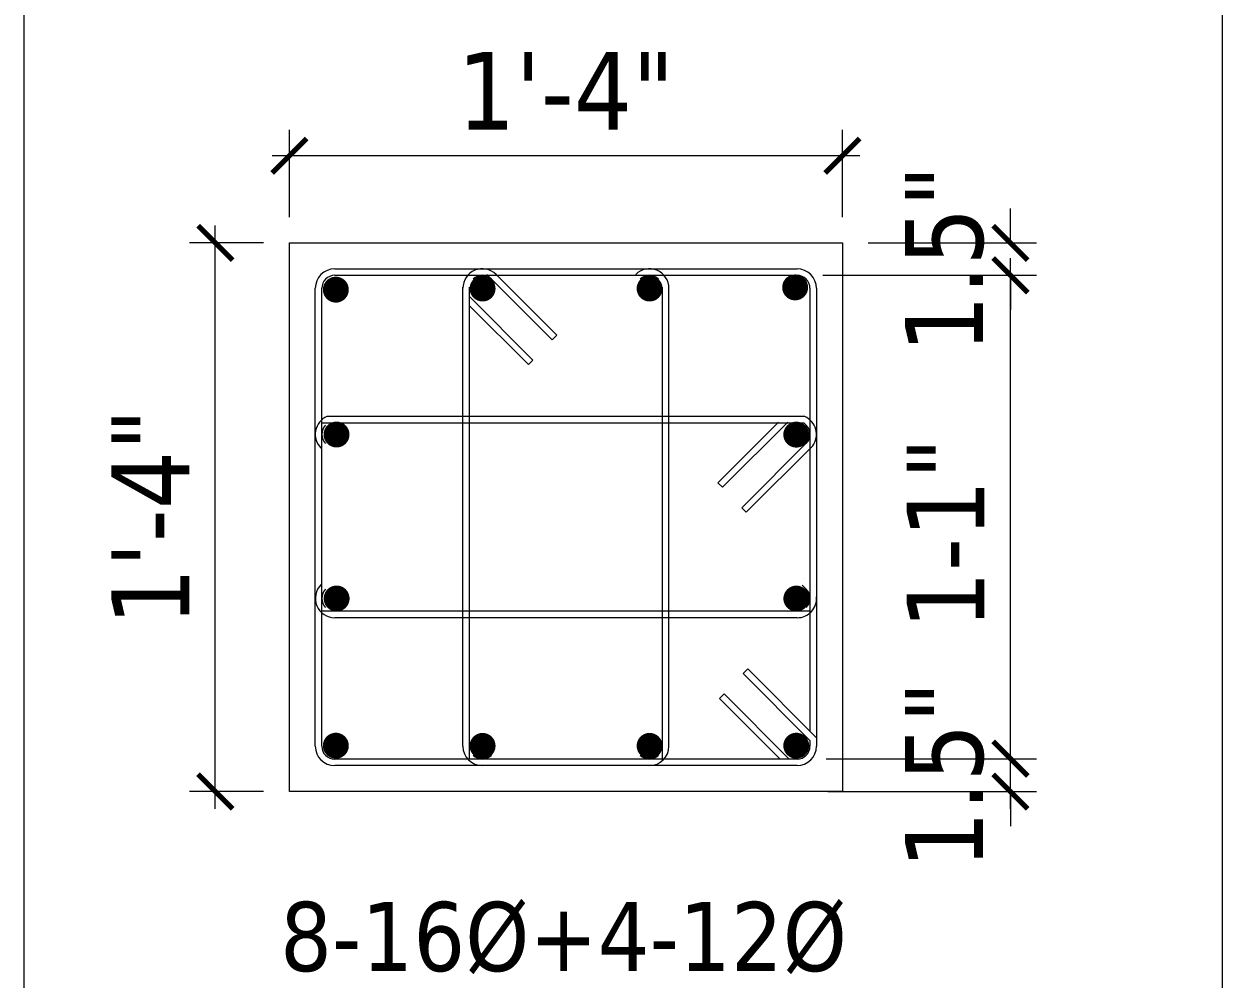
# Model space of a CAD drawing. Header units: inches. Extents: x 130993 to 274375, y -5108 to 103559.
# Drawn here: x 135138.2 to 135276.9, y 50605 to 50715.5 of the extents above; entities that cross this region are included whole.
import ezdxf

# ---------------------------------------------------------------- set-up
doc = ezdxf.new("R2010")
doc.units = ezdxf.units.IN
doc.header["$MEASUREMENT"] = 0
doc.header["$PDMODE"] = 2
doc.header["$PDSIZE"] = -3
for name, color, linetype, lineweight in [('DIMENSION', 142, 'Continuous', 20), ('HATCH', 9, 'Continuous', 9), ('TEXT', 181, 'Continuous', 13)]:
    doc.layers.add(name, color=color, linetype=linetype, lineweight=lineweight)
doc.layers.add('FRAME', color=7, linetype='Continuous')
doc.styles.add('TAHOMA', font='tahoma.ttf', dxfattribs={"height": 9})
doc.dimstyles.new('1-2', dxfattribs={"dimscale": 0, "dimtxt": 8, "dimasz": 4, "dimexe": 3, "dimexo": 3, "dimgap": 3, "dimtad": 1, "dimdec": 0, "dimlfac": 0.25, "dimzin": 3, "dimdsep": 46, "dimlunit": 4, "dimtxsty": 'TAHOMA', "dimblk1": 'ARCHTICK', "dimblk2": 'ARCHTICK', "dimsah": 1, "dimcen": 0, "dimdle": 2, "dimclrd": 6, "dimclre": 6, "dimclrt": 7, "dimadec": 0, "dimazin": 0, "dimtfac": 0.333333, "dimtdec": 0, "dimtix": 1, "dimtofl": 0, "dimtmove": 0, "dimatfit": 2, "dimfxl": 1, "dimtolj": 1, "dimtzin": 0, "dimlwd": -1, "dimlwe": -1, "dimarcsym": 0})

# ---------------------------------------------------------------- blocks, each defined once
blk = doc.blocks.new('_ArchTick')
at = {"color": 0, "linetype": 'ByBlock', "const_width": 0.15}
blk.add_lwpolyline([(-0.5, -0.5), (0.5, 0.5)], dxfattribs=at)
blk = doc.blocks.new('*D1302')
at = {"layer": 'Defpoints', "color": 0, "ltscale": 10}
for p in [(135228.06, 50630.46), (135228.25, 50626.66), (135252.37, 50626.66)]:
    blk.add_point(p, dxfattribs=at)
at = {"layer": 'DIMENSION', "color": 6, "ltscale": 10}
for p, q in [((135252.37, 50630.46), (135252.37, 50634.46)), ((135231.06, 50630.46), (135255.37, 50630.46)), ((135231.25, 50626.66), (135255.37, 50626.66)), ((135252.37, 50626.66), (135252.37, 50622.66))]:
    blk.add_line(p, q, dxfattribs=at)
at = {"layer": 'DIMENSION', "color": 6, "ltscale": 10, "xscale": 4, "yscale": 4, "zscale": 4}
for p, rotation in [((135252.37, 50630.46), 270), ((135252.37, 50626.66), 90)]:
    blk.add_blockref('_ArchTick', p, dxfattribs=dict(at, rotation=rotation))
at = {"layer": 'DIMENSION', "color": 7, "ltscale": 10, "insert": (135244.76, 50628.56), "char_height": 9, "attachment_point": 5, "rotation": 90, "style": 'TAHOMA'}
blk.add_mtext('\\A1;1.5"', dxfattribs=at)
blk = doc.blocks.new('*D1303')
at = {"layer": 'Defpoints', "color": 0, "ltscale": 10}
for p in [(135232.92, 50690.16), (135252.37, 50690.16), (135227.67, 50686.41)]:
    blk.add_point(p, dxfattribs=at)
at = {"layer": 'DIMENSION', "color": 6, "ltscale": 10}
for p, q in [((135252.37, 50690.16), (135252.37, 50694.16)), ((135235.92, 50690.16), (135255.37, 50690.16)), ((135230.67, 50686.41), (135255.37, 50686.41)), ((135252.37, 50686.41), (135252.37, 50682.41))]:
    blk.add_line(p, q, dxfattribs=at)
at = {"layer": 'DIMENSION', "color": 6, "ltscale": 10, "xscale": 4, "yscale": 4, "zscale": 4}
for p, rotation in [((135252.37, 50690.16), 270), ((135252.37, 50686.41), 90)]:
    blk.add_blockref('_ArchTick', p, dxfattribs=dict(at, rotation=rotation))
at = {"layer": 'DIMENSION', "color": 7, "ltscale": 10, "insert": (135244.76, 50688.29), "char_height": 9, "attachment_point": 5, "rotation": 90, "style": 'TAHOMA'}
blk.add_mtext('\\A1;1.5"', dxfattribs=at)
blk = doc.blocks.new('*D1304')
at = {"layer": 'Defpoints', "color": 0, "ltscale": 10}
for p in [(135227.67, 50686.41), (135252.37, 50686.41), (135228.25, 50626.66)]:
    blk.add_point(p, dxfattribs=at)
at = {"layer": 'DIMENSION', "color": 6, "ltscale": 10}
for p, q in [((135252.37, 50624.66), (135252.37, 50688.41)), ((135230.67, 50686.41), (135255.37, 50686.41)), ((135231.25, 50626.66), (135255.37, 50626.66))]:
    blk.add_line(p, q, dxfattribs=at)
at = {"layer": 'DIMENSION', "color": 6, "ltscale": 10, "xscale": 4, "yscale": 4, "zscale": 4}
for p, rotation in [((135252.37, 50686.41), 90), ((135252.37, 50626.66), 270)]:
    blk.add_blockref('_ArchTick', p, dxfattribs=dict(at, rotation=rotation))
at = {"layer": 'DIMENSION', "color": 7, "ltscale": 10, "insert": (135244.85, 50656.54), "char_height": 9, "attachment_point": 5, "rotation": 90, "style": 'TAHOMA'}
blk.add_mtext('\\A1;1-1"', dxfattribs=at)
blk = doc.blocks.new('*D1305')
at = {"layer": 'Defpoints', "color": 0, "ltscale": 10}
for p in [(135160.35, 50690.16), (135168.92, 50690.16), (135168.92, 50626.66)]:
    blk.add_point(p, dxfattribs=at)
at = {"layer": 'DIMENSION', "color": 6, "ltscale": 10}
for p, q in [((135160.35, 50624.66), (135160.35, 50692.16)), ((135165.92, 50690.16), (135157.35, 50690.16)), ((135165.92, 50626.66), (135157.35, 50626.66))]:
    blk.add_line(p, q, dxfattribs=at)
at = {"layer": 'DIMENSION', "color": 6, "ltscale": 10, "xscale": 4, "yscale": 4, "zscale": 4}
for p, rotation in [((135160.35, 50690.16), 90), ((135160.35, 50626.66), 270)]:
    blk.add_blockref('_ArchTick', p, dxfattribs=dict(at, rotation=rotation))
at = {"layer": 'DIMENSION', "color": 7, "ltscale": 10, "insert": (135152.83, 50658.41), "char_height": 9, "attachment_point": 5, "rotation": 90, "style": 'TAHOMA'}
blk.add_mtext('\\A1;1\'-4"', dxfattribs=at)
blk = doc.blocks.new('*D1306')
at = {"layer": 'Defpoints', "color": 0, "ltscale": 10}
for p in [(135168.92, 50700.26), (135168.92, 50690.16), (135232.92, 50690.16)]:
    blk.add_point(p, dxfattribs=at)
at = {"layer": 'DIMENSION', "color": 6, "ltscale": 10}
for p, q in [((135168.92, 50693.16), (135168.92, 50703.26)), ((135232.92, 50693.16), (135232.92, 50703.26)), ((135234.92, 50700.26), (135166.92, 50700.26))]:
    blk.add_line(p, q, dxfattribs=at)
at = {"layer": 'DIMENSION', "color": 6, "ltscale": 10, "xscale": 4, "yscale": 4, "zscale": 4, "rotation": 180}
blk.add_blockref('_ArchTick', (135168.92, 50700.26), dxfattribs=at)
at = {"layer": 'DIMENSION', "color": 6, "ltscale": 10, "xscale": 4, "yscale": 4, "zscale": 4}
blk.add_blockref('_ArchTick', (135232.92, 50700.26), dxfattribs=at)
at = {"layer": 'DIMENSION', "color": 7, "ltscale": 10, "insert": (135200.92, 50707.77), "char_height": 9, "attachment_point": 5, "style": 'TAHOMA'}
blk.add_mtext('\\A1;1\'-4"', dxfattribs=at)

msp = doc.modelspace()

# ---------------------------------------------------------------- linework, layer by layer
at = {"layer": 'DIMENSION', "lineweight": 15}
msp.add_lwpolyline([(135232.92, 50690.16), (135232.92, 50626.66), (135168.92, 50626.66), (135168.92, 50690.16)], close=True, dxfattribs=at)
at = {"layer": 'FRAME', "color": 5, "linetype": 'Continuous', "lineweight": 20}
for p, q in [((135138.21, 50898.12), (135138.21, 50215.08)), ((135276.85, 50898.13), (135276.85, 50215.08))]:
    msp.add_line(p, q, dxfattribs=at)
at = {"layer": 'HATCH', "lineweight": 5, "ltscale": 50}
for p, q in [((135174.17, 50687.16), (135227.67, 50687.16)), ((135174.17, 50686.41), (135227.67, 50686.41)), ((135199.33, 50678.96), (135191.79, 50686.5)), ((135199.86, 50679.49), (135192.85, 50686.5)), ((135171.92, 50631.91), (135171.92, 50684.91)), ((135172.67, 50631.91), (135172.67, 50684.91)), ((135189, 50631.91), (135189, 50685.05)), ((135189.75, 50630.41), (135189.75, 50685.05)), ((135197.11, 50676.6), (135189.75, 50683.95)), ((135212.09, 50630.24), (135212.09, 50685.05)), ((135212.84, 50631.91), (135212.84, 50684.91)), ((135229.17, 50684.91), (135229.17, 50633.64)), ((135229.92, 50684.91), (135229.92, 50631.91)), ((135196.58, 50676.07), (135189.75, 50682.89)), ((135199.86, 50679.49), (135199.33, 50678.96)), ((135197.11, 50676.6), (135196.58, 50676.07)), ((135228.57, 50670.06), (135173.27, 50670.06)), ((135228.56, 50670.28), (135228.57, 50670.28)), ((135228.48, 50669.31), (135172.67, 50669.31)), ((135218.52, 50662.4), (135225.53, 50669.42)), ((135219.05, 50661.87), (135226.59, 50669.42)), ((135228.48, 50669.31), (135228.73, 50669.06)), ((135221.27, 50659.51), (135229, 50667.24)), ((135221.8, 50658.98), (135229.48, 50666.66)), ((135218.52, 50662.4), (135219.05, 50661.87)), ((135221.27, 50659.51), (135221.8, 50658.98)), ((135228.57, 50651.3), (135228.58, 50651.3)), ((135228.27, 50650.55), (135228.74, 50650.08)), ((135229.17, 50647.52), (135172.67, 50647.52)), ((135227.68, 50646.77), (135174.18, 50646.77)), ((135221.44, 50640.32), (135221.97, 50640.85)), ((135221.44, 50640.32), (135229.17, 50632.58)), ((135221.97, 50640.85), (135229.92, 50632.89)), ((135218.69, 50637.42), (135219.22, 50637.95)), ((135218.69, 50637.42), (135225.7, 50630.41)), ((135219.22, 50637.95), (135226.76, 50630.41)), ((135229.17, 50632.58), (135229.17, 50631.91)), ((135227.67, 50630.41), (135174.17, 50630.41)), ((135227.67, 50629.66), (135174.17, 50629.66))]:
    msp.add_line(p, q, dxfattribs=at)
at = {"layer": 'HATCH', "lineweight": 5, "ltscale": 50, "const_width": 1.5}
for points in [[(135174.3, 50685.5, 1), (135174.3, 50684, 1)], [(135191.28, 50685.63, 1), (135191.28, 50684.13, 1)], [(135210.61, 50685.63, 1), (135210.61, 50684.13, 1)], [(135227.45, 50685.76, 1), (135227.45, 50684.26, 1)], [(135173.85, 50668.51, 1), (135174.91, 50667.45, 1)], [(135227.05, 50668.5, 1), (135228.11, 50667.44, 1)], [(135173.86, 50649.53, 1), (135174.92, 50648.47, 1)], [(135227.06, 50649.52, 1), (135228.12, 50648.46, 1)], [(135174.3, 50632.71, 1), (135174.3, 50631.21, 1)], [(135191.28, 50631.19, -1), (135191.28, 50632.69, -1)], [(135210.61, 50631.19, -1), (135210.61, 50632.69, -1)], [(135227.58, 50632.71, 1), (135227.58, 50631.21, 1)]]:
    msp.add_lwpolyline(points, format="xyb", close=True, dxfattribs=at)
at = {"layer": 'HATCH', "lineweight": 5, "ltscale": 50}
for centre, radius, start, end in [((135174.17, 50684.91), 2.25, 90, 180), ((135191.25, 50684.91), 2.25, 45, 180), ((135210.59, 50684.91), 2.25, 0, 135), ((135227.67, 50684.91), 2.25, 0, 90), ((135174.17, 50684.91), 1.5, 90, 180), ((135191.25, 50684.91), 1.5, 45, 135), ((135210.59, 50684.91), 1.5, 45, 135), ((135227.67, 50684.91), 1.5, 0, 90), ((135174.17, 50668), 2.25, 113.6484, 225), ((135227.67, 50668), 2.25, 323.6257, 66.3516), ((135174.17, 50668), 1.5, 135, 225), ((135227.67, 50668), 1.5, 315, 45), ((135174.18, 50649.02), 2.25, 135, 270), ((135174.18, 50649.02), 1.5, 135, 225), ((135227.68, 50649.02), 1.5, 315, 45), ((135227.68, 50649.02), 2.25, 270, 4.8171), ((135174.17, 50631.91), 2.25, 180, 270), ((135174.17, 50631.91), 1.5, 180, 270), ((135191.25, 50631.91), 2.25, 180, 270), ((135210.59, 50631.91), 2.25, 270, 0), ((135227.67, 50631.91), 2.25, 270, 0), ((135227.67, 50631.91), 1.5, 270, 0), ((135191.25, 50631.91), 1.5, 225, 315), ((135210.59, 50631.91), 1.5, 225, 315)]:
    msp.add_arc(centre, radius, start, end, dxfattribs=at)

# ---------------------------------------------------------------- texts
at = {"layer": 'TEXT', "linetype": 'Continuous', "insert": (135167.85, 50609.69), "char_height": 8, "attachment_point": 4, "style": 'TAHOMA'}
msp.add_mtext('8-16%%C+4-12%%C', dxfattribs=at)

# ---------------------------------------------------------------- dimensions: what is measured, and where the dimension line sits
at = {"layer": 'DIMENSION', "ltscale": 10}
dim = msp.add_linear_dim(base=(135168.92, 50700.26), p1=(135232.92, 50690.16), p2=(135168.92, 50690.16), dimstyle='1-2', override={"dimscale": 1}, dxfattribs=at)
dim.commit()
dim.dimension.update_dxf_attribs({"geometry": '*D1306', "text_midpoint": (135200.92, 50707.77)})
for base, p1, p2, text, picture, middle in [((135252.37, 50690.16), (135227.67, 50686.41), (135232.92, 50690.16), '1.5"', '*D1303', (135244.76, 50688.29)), ((135252.37, 50686.41), (135228.25, 50626.66), (135227.67, 50686.41), '1-1"', '*D1304', (135244.85, 50656.54)), ((135252.37, 50626.66), (135228.06, 50630.46), (135228.25, 50626.66), '1.5"', '*D1302', (135244.76, 50628.56))]:
    dim = msp.add_linear_dim(base=base, p1=p1, p2=p2, angle=270, text=text, dimstyle='1-2', override={"dimscale": 1}, dxfattribs=at)
    dim.commit()
    dim.dimension.update_dxf_attribs({"geometry": picture, "text_midpoint": middle})
dim = msp.add_linear_dim(base=(135160.35, 50690.16), p1=(135168.92, 50626.66), p2=(135168.92, 50690.16), angle=90, dimstyle='1-2', override={"dimscale": 1}, dxfattribs=at)
dim.commit()
dim.dimension.update_dxf_attribs({"geometry": '*D1305', "text_midpoint": (135152.83, 50658.41)})

doc.saveas('drawing.dxf')
